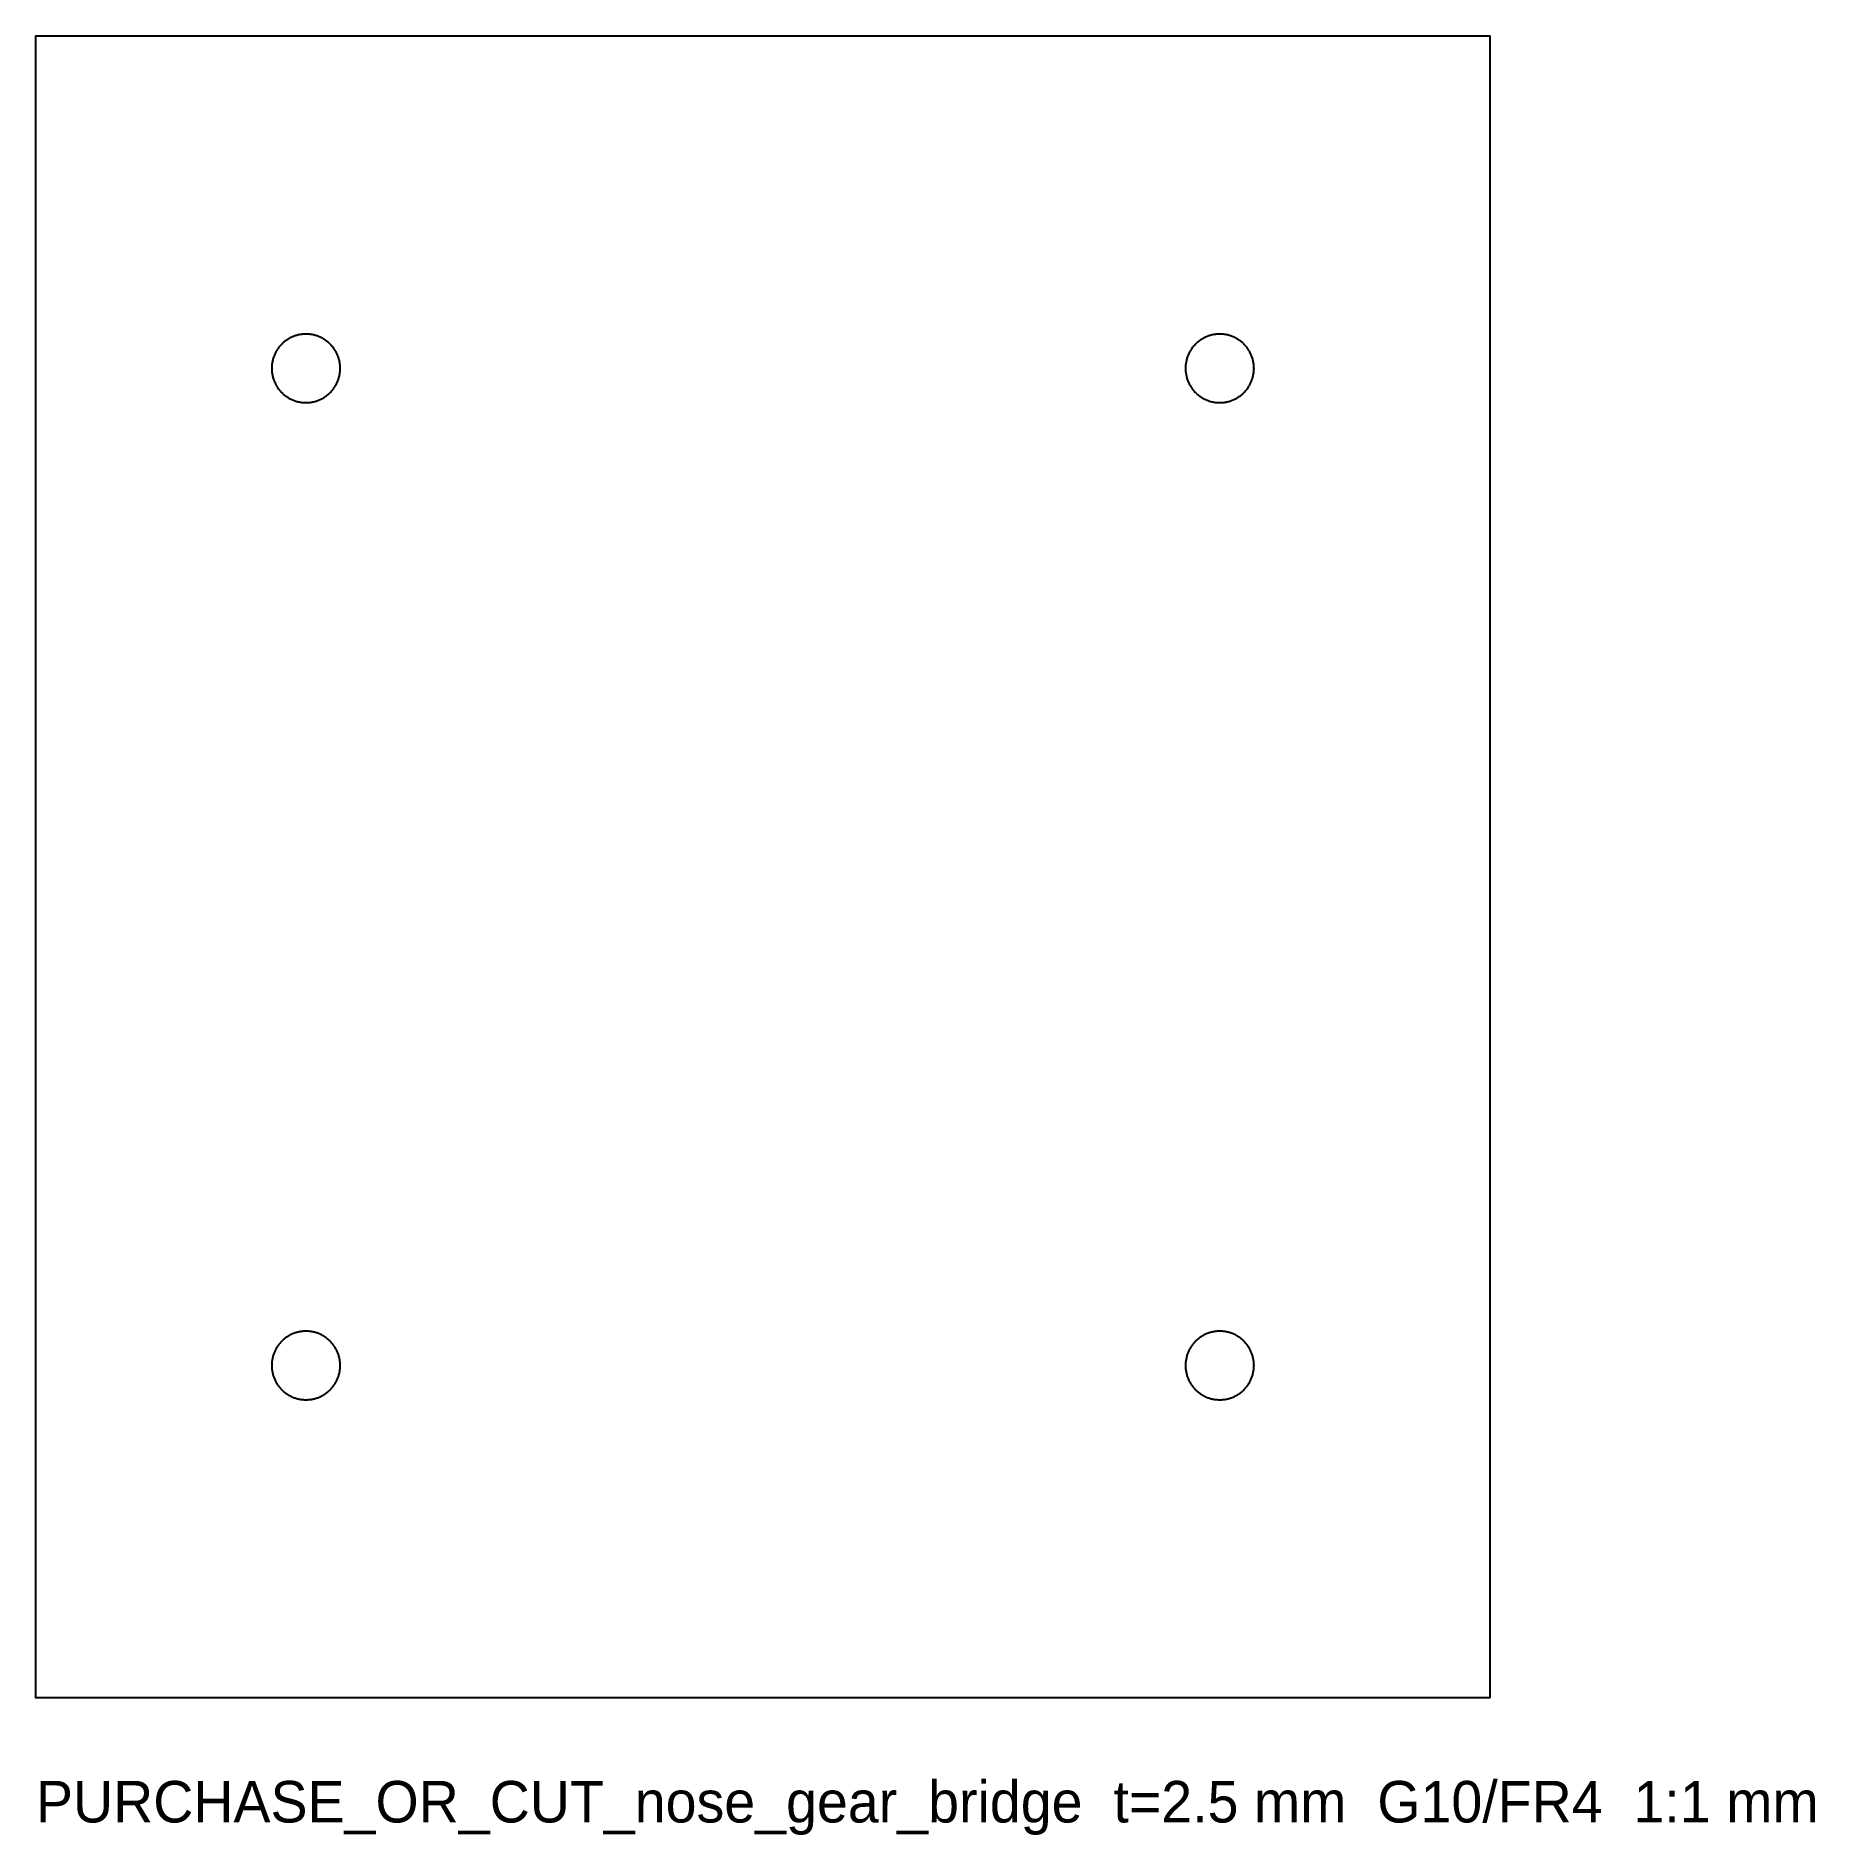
# Model space of a CAD drawing. Header units: metres. Extents: x 0 to 85.7, y -6.6 to 80.
import ezdxf

# ---------------------------------------------------------------- set-up
doc = ezdxf.new("R2010")
doc.units = ezdxf.units.M

msp = doc.modelspace()

# ---------------------------------------------------------------- linework, layer by layer
for points in [[(0, 40), (0, 80), (35, 80), (70, 80), (70, 40), (70, 0), (35, 0), (0, 0), (0, 40)], [(14.61728, 63.67306), (14.624425, 63.71357), (14.63157, 63.75408), (14.636685, 63.794895), (14.6418, 63.83571), (14.644875, 63.87673), (14.64795, 63.91775), (14.648975, 63.958875), (14.65, 64), (14.648975, 64.041125), (14.64795, 64.08225), (14.644875, 64.12327), (14.6418, 64.16429), (14.636685, 64.205105), (14.63157, 64.24592), (14.624425, 64.28643), (14.61728, 64.32694), (14.60813, 64.367045), (14.59898, 64.40715), (14.58784, 64.44675), (14.5767, 64.48635), (14.563595, 64.52534), (14.55049, 64.56433), (14.535465, 64.602625), (14.52044, 64.64092), (14.50352, 64.678415), (14.4866, 64.71591), (14.467835, 64.752515), (14.44907, 64.78912), (14.4285, 64.824745), (14.40793, 64.86037), (14.38561, 64.894925), (14.36329, 64.92948), (14.33928, 64.96288), (14.31527, 64.99628), (14.28962, 65.02844), (14.26397, 65.0606), (14.236755, 65.091445), (14.20954, 65.12229), (14.180815, 65.151735), (14.15209, 65.18118), (14.121935, 65.20916), (14.09178, 65.23714), (14.06027, 65.26358), (14.02876, 65.29002), (13.99597, 65.31486), (13.96318, 65.3397), (13.92919, 65.36287), (13.8952, 65.38604), (13.8601, 65.40749), (13.825, 65.42894), (13.788875, 65.448615), (13.75275, 65.46829), (13.715685, 65.486135), (13.67862, 65.50398), (13.640715, 65.51996), (13.60281, 65.53594), (13.564155, 65.55001), (13.5255, 65.56408), (13.486195, 65.576205), (13.44689, 65.58833), (13.407025, 65.59848), (13.36716, 65.60863), (13.32684, 65.61678), (13.28652, 65.62493), (13.245845, 65.63106), (13.20517, 65.63719), (13.164235, 65.64129), (13.1233, 65.64539), (13.08222, 65.64744), (13.04114, 65.64949), (13, 65.64949), (12.95886, 65.64949), (12.91778, 65.64744), (12.8767, 65.64539), (12.835765, 65.64129), (12.79483, 65.63719), (12.754155, 65.63106), (12.71348, 65.62493), (12.67316, 65.61678), (12.63284, 65.60863), (12.592975, 65.59848), (12.55311, 65.58833), (12.513805, 65.576205), (12.4745, 65.56408), (12.435845, 65.55001), (12.39719, 65.53594), (12.359285, 65.51996), (12.32138, 65.50398), (12.284315, 65.486135), (12.24725, 65.46829), (12.211125, 65.448615), (12.175, 65.42894), (12.1399, 65.40749), (12.1048, 65.38604), (12.07081, 65.36287), (12.03682, 65.3397), (12.00403, 65.31486), (11.97124, 65.29002), (11.93973, 65.26358), (11.90822, 65.23714), (11.878065, 65.20916), (11.84791, 65.18118), (11.819185, 65.151735), (11.79046, 65.12229), (11.763245, 65.091445), (11.73603, 65.0606), (11.71038, 65.02844), (11.68473, 64.99628), (11.66072, 64.96288), (11.63671, 64.92948), (11.61439, 64.894925), (11.59207, 64.86037), (11.5715, 64.824745), (11.55093, 64.78912), (11.532165, 64.752515), (11.5134, 64.71591), (11.49648, 64.678415), (11.47956, 64.64092), (11.464535, 64.602625), (11.44951, 64.56433), (11.436405, 64.52534), (11.4233, 64.48635), (11.41216, 64.44675), (11.40102, 64.40715), (11.39187, 64.367045), (11.38272, 64.32694), (11.375575, 64.28643), (11.36843, 64.24592), (11.363315, 64.205105), (11.3582, 64.16429), (11.355125, 64.12327), (11.35205, 64.08225), (11.351025, 64.041125), (11.35, 64), (11.351025, 63.958875), (11.35205, 63.91775), (11.355125, 63.87673), (11.3582, 63.83571), (11.363315, 63.794895), (11.36843, 63.75408), (11.375575, 63.71357), (11.38272, 63.67306), (11.39187, 63.632955), (11.40102, 63.59285), (11.41216, 63.55325), (11.4233, 63.51365), (11.436405, 63.47466), (11.44951, 63.43567), (11.464535, 63.397375), (11.47956, 63.35908), (11.49648, 63.321585), (11.5134, 63.28409), (11.532165, 63.247485), (11.55093, 63.21088), (11.5715, 63.175255), (11.59207, 63.13963), (11.61439, 63.105075), (11.63671, 63.07052), (11.66072, 63.03712), (11.68473, 63.00372), (11.71038, 62.97156), (11.73603, 62.9394), (11.763245, 62.908555), (11.79046, 62.87771), (11.819185, 62.848265), (11.84791, 62.81882), (11.878065, 62.79084), (11.90822, 62.76286), (11.93973, 62.73642), (11.97124, 62.70998), (12.00403, 62.68514), (12.03682, 62.6603), (12.07081, 62.63713), (12.1048, 62.61396), (12.1399, 62.59251), (12.175, 62.57106), (12.211125, 62.551385), (12.24725, 62.53171), (12.284315, 62.513865), (12.32138, 62.49602), (12.359285, 62.48004), (12.39719, 62.46406), (12.435845, 62.44999), (12.4745, 62.43592), (12.513805, 62.423795), (12.55311, 62.41167), (12.592975, 62.40152), (12.63284, 62.39137), (12.67316, 62.38322), (12.71348, 62.37507), (12.754155, 62.36894), (12.79483, 62.36281), (12.835765, 62.35871), (12.8767, 62.35461), (12.91778, 62.35256), (12.95886, 62.35051), (13, 62.35051), (13.04114, 62.35051), (13.08222, 62.35256), (13.1233, 62.35461), (13.164235, 62.35871), (13.20517, 62.36281), (13.245845, 62.36894), (13.28652, 62.37507), (13.32684, 62.38322), (13.36716, 62.39137), (13.407025, 62.40152), (13.44689, 62.41167), (13.486195, 62.423795), (13.5255, 62.43592), (13.564155, 62.44999), (13.60281, 62.46406), (13.640715, 62.48004), (13.67862, 62.49602), (13.715685, 62.513865), (13.75275, 62.53171), (13.788875, 62.551385), (13.825, 62.57106), (13.8601, 62.59251), (13.8952, 62.61396), (13.92919, 62.63713), (13.96318, 62.6603), (13.99597, 62.68514), (14.02876, 62.70998), (14.06027, 62.73642), (14.09178, 62.76286), (14.121935, 62.79084), (14.15209, 62.81882), (14.180815, 62.848265), (14.20954, 62.87771), (14.236755, 62.908555), (14.26397, 62.9394), (14.28962, 62.97156), (14.31527, 63.00372), (14.33928, 63.03712), (14.36329, 63.07052), (14.38561, 63.105075), (14.40793, 63.13963), (14.4285, 63.175255), (14.44907, 63.21088), (14.467835, 63.247485), (14.4866, 63.28409), (14.50352, 63.321585), (14.52044, 63.35908), (14.535465, 63.397375), (14.55049, 63.43567), (14.563595, 63.47466), (14.5767, 63.51365), (14.58784, 63.55325), (14.59898, 63.59285), (14.60813, 63.632955), (14.61728, 63.67306)], [(58.63157, 63.75408), (58.636685, 63.794895), (58.6418, 63.83571), (58.644875, 63.87673), (58.64795, 63.91775), (58.648975, 63.958875), (58.65, 64), (58.648975, 64.041125), (58.64795, 64.08225), (58.644875, 64.12327), (58.6418, 64.16429), (58.636685, 64.205105), (58.63157, 64.24592), (58.624425, 64.28643), (58.61728, 64.32694), (58.60813, 64.367045), (58.59898, 64.40715), (58.58784, 64.44675), (58.5767, 64.48635), (58.563595, 64.52534), (58.55049, 64.56433), (58.535465, 64.602625), (58.52044, 64.64092), (58.50352, 64.678415), (58.4866, 64.71591), (58.467835, 64.752515), (58.44907, 64.78912), (58.4285, 64.824745), (58.40793, 64.86037), (58.38561, 64.894925), (58.36329, 64.92948), (58.33928, 64.96288), (58.31527, 64.99628), (58.28962, 65.02844), (58.26397, 65.0606), (58.236755, 65.091445), (58.20954, 65.12229), (58.180815, 65.151735), (58.15209, 65.18118), (58.121935, 65.20916), (58.09178, 65.23714), (58.06027, 65.26358), (58.02876, 65.29002), (57.99597, 65.31486), (57.96318, 65.3397), (57.92919, 65.36287), (57.8952, 65.38604), (57.8601, 65.40749), (57.825, 65.42894), (57.788875, 65.448615), (57.75275, 65.46829), (57.715685, 65.486135), (57.67862, 65.50398), (57.640715, 65.51996), (57.60281, 65.53594), (57.564155, 65.55001), (57.5255, 65.56408), (57.486195, 65.576205), (57.44689, 65.58833), (57.407025, 65.59848), (57.36716, 65.60863), (57.32684, 65.61678), (57.28652, 65.62493), (57.245845, 65.63106), (57.20517, 65.63719), (57.164235, 65.64129), (57.1233, 65.64539), (57.08222, 65.64744), (57.04114, 65.64949), (57, 65.64949), (56.95886, 65.64949), (56.91778, 65.64744), (56.8767, 65.64539), (56.835765, 65.64129), (56.79483, 65.63719), (56.754155, 65.63106), (56.71348, 65.62493), (56.67316, 65.61678), (56.63284, 65.60863), (56.592975, 65.59848), (56.55311, 65.58833), (56.513805, 65.576205), (56.4745, 65.56408), (56.435845, 65.55001), (56.39719, 65.53594), (56.359285, 65.51996), (56.32138, 65.50398), (56.284315, 65.486135), (56.24725, 65.46829), (56.211125, 65.448615), (56.175, 65.42894), (56.1399, 65.40749), (56.1048, 65.38604), (56.07081, 65.36287), (56.03682, 65.3397), (56.00403, 65.31486), (55.97124, 65.29002), (55.93973, 65.26358), (55.90822, 65.23714), (55.878065, 65.20916), (55.84791, 65.18118), (55.819185, 65.151735), (55.79046, 65.12229), (55.763245, 65.091445), (55.73603, 65.0606), (55.71038, 65.02844), (55.68473, 64.99628), (55.66072, 64.96288), (55.63671, 64.92948), (55.61439, 64.894925), (55.59207, 64.86037), (55.5715, 64.824745), (55.55093, 64.78912), (55.532165, 64.752515), (55.5134, 64.71591), (55.49648, 64.678415), (55.47956, 64.64092), (55.464535, 64.602625), (55.44951, 64.56433), (55.436405, 64.52534), (55.4233, 64.48635), (55.41216, 64.44675), (55.40102, 64.40715), (55.39187, 64.367045), (55.38272, 64.32694), (55.375575, 64.28643), (55.36843, 64.24592), (55.363315, 64.205105), (55.3582, 64.16429), (55.355125, 64.12327), (55.35205, 64.08225), (55.351025, 64.041125), (55.35, 64), (55.351025, 63.958875), (55.35205, 63.91775), (55.355125, 63.87673), (55.3582, 63.83571), (55.363315, 63.794895), (55.36843, 63.75408), (55.375575, 63.71357), (55.38272, 63.67306), (55.39187, 63.632955), (55.40102, 63.59285), (55.41216, 63.55325), (55.4233, 63.51365), (55.436405, 63.47466), (55.44951, 63.43567), (55.464535, 63.397375), (55.47956, 63.35908), (55.49648, 63.321585), (55.5134, 63.28409), (55.532165, 63.247485), (55.55093, 63.21088), (55.5715, 63.175255), (55.59207, 63.13963), (55.61439, 63.105075), (55.63671, 63.07052), (55.66072, 63.03712), (55.68473, 63.00372), (55.71038, 62.97156), (55.73603, 62.9394), (55.763245, 62.908555), (55.79046, 62.87771), (55.819185, 62.848265), (55.84791, 62.81882), (55.878065, 62.79084), (55.90822, 62.76286), (55.93973, 62.73642), (55.97124, 62.70998), (56.00403, 62.68514), (56.03682, 62.6603), (56.07081, 62.63713), (56.1048, 62.61396), (56.1399, 62.59251), (56.175, 62.57106), (56.211125, 62.551385), (56.24725, 62.53171), (56.284315, 62.513865), (56.32138, 62.49602), (56.359285, 62.48004), (56.39719, 62.46406), (56.435845, 62.44999), (56.4745, 62.43592), (56.513805, 62.423795), (56.55311, 62.41167), (56.592975, 62.40152), (56.63284, 62.39137), (56.67316, 62.38322), (56.71348, 62.37507), (56.754155, 62.36894), (56.79483, 62.36281), (56.835765, 62.35871), (56.8767, 62.35461), (56.91778, 62.35256), (56.95886, 62.35051), (57, 62.35051), (57.04114, 62.35051), (57.08222, 62.35256), (57.1233, 62.35461), (57.164235, 62.35871), (57.20517, 62.36281), (57.245845, 62.36894), (57.28652, 62.37507), (57.32684, 62.38322), (57.36716, 62.39137), (57.407025, 62.40152), (57.44689, 62.41167), (57.486195, 62.423795), (57.5255, 62.43592), (57.564155, 62.44999), (57.60281, 62.46406), (57.640715, 62.48004), (57.67862, 62.49602), (57.715685, 62.513865), (57.75275, 62.53171), (57.788875, 62.551385), (57.825, 62.57106), (57.8601, 62.59251), (57.8952, 62.61396), (57.92919, 62.63713), (57.96318, 62.6603), (57.99597, 62.68514), (58.02876, 62.70998), (58.06027, 62.73642), (58.09178, 62.76286), (58.121935, 62.79084), (58.15209, 62.81882), (58.180815, 62.848265), (58.20954, 62.87771), (58.236755, 62.908555), (58.26397, 62.9394), (58.28962, 62.97156), (58.31527, 63.00372), (58.33928, 63.03712), (58.36329, 63.07052), (58.38561, 63.105075), (58.40793, 63.13963), (58.4285, 63.175255), (58.44907, 63.21088), (58.467835, 63.247485), (58.4866, 63.28409), (58.50352, 63.321585), (58.52044, 63.35908), (58.535465, 63.397375), (58.55049, 63.43567), (58.563595, 63.47466), (58.5767, 63.51365), (58.58784, 63.55325), (58.59898, 63.59285), (58.60813, 63.632955), (58.61728, 63.67306), (58.624425, 63.71357), (58.63157, 63.75408)], [(14.624425, 15.71357), (14.63157, 15.75408), (14.636685, 15.794895), (14.6418, 15.83571), (14.644875, 15.87673), (14.64795, 15.91775), (14.648975, 15.958875), (14.65, 16), (14.648975, 16.041125), (14.64795, 16.08225), (14.644875, 16.12327), (14.6418, 16.16429), (14.636685, 16.205105), (14.63157, 16.24592), (14.624425, 16.28643), (14.61728, 16.32694), (14.60813, 16.367045), (14.59898, 16.40715), (14.58784, 16.44675), (14.5767, 16.48635), (14.563595, 16.52534), (14.55049, 16.56433), (14.535465, 16.602625), (14.52044, 16.64092), (14.50352, 16.678415), (14.4866, 16.71591), (14.467835, 16.752515), (14.44907, 16.78912), (14.4285, 16.824745), (14.40793, 16.86037), (14.38561, 16.894925), (14.36329, 16.92948), (14.33928, 16.96288), (14.31527, 16.99628), (14.28962, 17.02844), (14.26397, 17.0606), (14.236755, 17.091445), (14.20954, 17.12229), (14.180815, 17.151735), (14.15209, 17.18118), (14.121935, 17.20916), (14.09178, 17.23714), (14.06027, 17.26358), (14.02876, 17.29002), (13.99597, 17.31486), (13.96318, 17.3397), (13.92919, 17.36287), (13.8952, 17.38604), (13.8601, 17.40749), (13.825, 17.42894), (13.788875, 17.448615), (13.75275, 17.46829), (13.715685, 17.486135), (13.67862, 17.50398), (13.640715, 17.51996), (13.60281, 17.53594), (13.564155, 17.55001), (13.5255, 17.56408), (13.486195, 17.576205), (13.44689, 17.58833), (13.407025, 17.59848), (13.36716, 17.60863), (13.32684, 17.61678), (13.28652, 17.62493), (13.245845, 17.63106), (13.20517, 17.63719), (13.164235, 17.64129), (13.1233, 17.64539), (13.08222, 17.64744), (13.04114, 17.64949), (13, 17.64949), (12.95886, 17.64949), (12.91778, 17.64744), (12.8767, 17.64539), (12.835765, 17.64129), (12.79483, 17.63719), (12.754155, 17.63106), (12.71348, 17.62493), (12.67316, 17.61678), (12.63284, 17.60863), (12.592975, 17.59848), (12.55311, 17.58833), (12.513805, 17.576205), (12.4745, 17.56408), (12.435845, 17.55001), (12.39719, 17.53594), (12.359285, 17.51996), (12.32138, 17.50398), (12.284315, 17.486135), (12.24725, 17.46829), (12.211125, 17.448615), (12.175, 17.42894), (12.1399, 17.40749), (12.1048, 17.38604), (12.07081, 17.36287), (12.03682, 17.3397), (12.00403, 17.31486), (11.97124, 17.29002), (11.93973, 17.26358), (11.90822, 17.23714), (11.878065, 17.20916), (11.84791, 17.18118), (11.819185, 17.151735), (11.79046, 17.12229), (11.763245, 17.091445), (11.73603, 17.0606), (11.71038, 17.02844), (11.68473, 16.99628), (11.66072, 16.96288), (11.63671, 16.92948), (11.61439, 16.894925), (11.59207, 16.86037), (11.5715, 16.824745), (11.55093, 16.78912), (11.532165, 16.752515), (11.5134, 16.71591), (11.49648, 16.678415), (11.47956, 16.64092), (11.464535, 16.602625), (11.44951, 16.56433), (11.436405, 16.52534), (11.4233, 16.48635), (11.41216, 16.44675), (11.40102, 16.40715), (11.39187, 16.367045), (11.38272, 16.32694), (11.375575, 16.28643), (11.36843, 16.24592), (11.363315, 16.205105), (11.3582, 16.16429), (11.355125, 16.12327), (11.35205, 16.08225), (11.351025, 16.041125), (11.35, 16), (11.351025, 15.958875), (11.35205, 15.91775), (11.355125, 15.87673), (11.3582, 15.83571), (11.363315, 15.794895), (11.36843, 15.75408), (11.375575, 15.71357), (11.38272, 15.67306), (11.39187, 15.632955), (11.40102, 15.59285), (11.41216, 15.55325), (11.4233, 15.51365), (11.436405, 15.47466), (11.44951, 15.43567), (11.464535, 15.397375), (11.47956, 15.35908), (11.49648, 15.321585), (11.5134, 15.28409), (11.532165, 15.247485), (11.55093, 15.21088), (11.5715, 15.175255), (11.59207, 15.13963), (11.61439, 15.105075), (11.63671, 15.07052), (11.66072, 15.03712), (11.68473, 15.00372), (11.71038, 14.97156), (11.73603, 14.9394), (11.763245, 14.908555), (11.79046, 14.87771), (11.819185, 14.848265), (11.84791, 14.81882), (11.878065, 14.79084), (11.90822, 14.76286), (11.93973, 14.73642), (11.97124, 14.70998), (12.00403, 14.68514), (12.03682, 14.6603), (12.07081, 14.63713), (12.1048, 14.61396), (12.1399, 14.59251), (12.175, 14.57106), (12.211125, 14.551385), (12.24725, 14.53171), (12.284315, 14.513865), (12.32138, 14.49602), (12.359285, 14.48004), (12.39719, 14.46406), (12.435845, 14.44999), (12.4745, 14.43592), (12.513805, 14.423795), (12.55311, 14.41167), (12.592975, 14.40152), (12.63284, 14.39137), (12.67316, 14.38322), (12.71348, 14.37507), (12.754155, 14.36894), (12.79483, 14.36281), (12.835765, 14.35871), (12.8767, 14.35461), (12.91778, 14.35256), (12.95886, 14.35051), (13, 14.35051), (13.04114, 14.35051), (13.08222, 14.35256), (13.1233, 14.35461), (13.164235, 14.35871), (13.20517, 14.36281), (13.245845, 14.36894), (13.28652, 14.37507), (13.32684, 14.38322), (13.36716, 14.39137), (13.407025, 14.40152), (13.44689, 14.41167), (13.486195, 14.423795), (13.5255, 14.43592), (13.564155, 14.44999), (13.60281, 14.46406), (13.640715, 14.48004), (13.67862, 14.49602), (13.715685, 14.513865), (13.75275, 14.53171), (13.788875, 14.551385), (13.825, 14.57106), (13.8601, 14.59251), (13.8952, 14.61396), (13.92919, 14.63713), (13.96318, 14.6603), (13.99597, 14.68514), (14.02876, 14.70998), (14.06027, 14.73642), (14.09178, 14.76286), (14.121935, 14.79084), (14.15209, 14.81882), (14.180815, 14.848265), (14.20954, 14.87771), (14.236755, 14.908555), (14.26397, 14.9394), (14.28962, 14.97156), (14.31527, 15.00372), (14.33928, 15.03712), (14.36329, 15.07052), (14.38561, 15.105075), (14.40793, 15.13963), (14.4285, 15.175255), (14.44907, 15.21088), (14.467835, 15.247485), (14.4866, 15.28409), (14.50352, 15.321585), (14.52044, 15.35908), (14.535465, 15.397375), (14.55049, 15.43567), (14.563595, 15.47466), (14.5767, 15.51365), (14.58784, 15.55325), (14.59898, 15.59285), (14.60813, 15.632955), (14.61728, 15.67306), (14.624425, 15.71357)], [(58.624425, 15.71357), (58.63157, 15.75408), (58.636685, 15.794895), (58.6418, 15.83571), (58.644875, 15.87673), (58.64795, 15.91775), (58.648975, 15.958875), (58.65, 16), (58.648975, 16.041125), (58.64795, 16.08225), (58.644875, 16.12327), (58.6418, 16.16429), (58.636685, 16.205105), (58.63157, 16.24592), (58.624425, 16.28643), (58.61728, 16.32694), (58.60813, 16.367045), (58.59898, 16.40715), (58.58784, 16.44675), (58.5767, 16.48635), (58.563595, 16.52534), (58.55049, 16.56433), (58.535465, 16.602625), (58.52044, 16.64092), (58.50352, 16.678415), (58.4866, 16.71591), (58.467835, 16.752515), (58.44907, 16.78912), (58.4285, 16.824745), (58.40793, 16.86037), (58.38561, 16.894925), (58.36329, 16.92948), (58.33928, 16.96288), (58.31527, 16.99628), (58.28962, 17.02844), (58.26397, 17.0606), (58.236755, 17.091445), (58.20954, 17.12229), (58.180815, 17.151735), (58.15209, 17.18118), (58.121935, 17.20916), (58.09178, 17.23714), (58.06027, 17.26358), (58.02876, 17.29002), (57.99597, 17.31486), (57.96318, 17.3397), (57.92919, 17.36287), (57.8952, 17.38604), (57.8601, 17.40749), (57.825, 17.42894), (57.788875, 17.448615), (57.75275, 17.46829), (57.715685, 17.486135), (57.67862, 17.50398), (57.640715, 17.51996), (57.60281, 17.53594), (57.564155, 17.55001), (57.5255, 17.56408), (57.486195, 17.576205), (57.44689, 17.58833), (57.407025, 17.59848), (57.36716, 17.60863), (57.32684, 17.61678), (57.28652, 17.62493), (57.245845, 17.63106), (57.20517, 17.63719), (57.164235, 17.64129), (57.1233, 17.64539), (57.08222, 17.64744), (57.04114, 17.64949), (57, 17.64949), (56.95886, 17.64949), (56.91778, 17.64744), (56.8767, 17.64539), (56.835765, 17.64129), (56.79483, 17.63719), (56.754155, 17.63106), (56.71348, 17.62493), (56.67316, 17.61678), (56.63284, 17.60863), (56.592975, 17.59848), (56.55311, 17.58833), (56.513805, 17.576205), (56.4745, 17.56408), (56.435845, 17.55001), (56.39719, 17.53594), (56.359285, 17.51996), (56.32138, 17.50398), (56.284315, 17.486135), (56.24725, 17.46829), (56.211125, 17.448615), (56.175, 17.42894), (56.1399, 17.40749), (56.1048, 17.38604), (56.07081, 17.36287), (56.03682, 17.3397), (56.00403, 17.31486), (55.97124, 17.29002), (55.93973, 17.26358), (55.90822, 17.23714), (55.878065, 17.20916), (55.84791, 17.18118), (55.819185, 17.151735), (55.79046, 17.12229), (55.763245, 17.091445), (55.73603, 17.0606), (55.71038, 17.02844), (55.68473, 16.99628), (55.66072, 16.96288), (55.63671, 16.92948), (55.61439, 16.894925), (55.59207, 16.86037), (55.5715, 16.824745), (55.55093, 16.78912), (55.532165, 16.752515), (55.5134, 16.71591), (55.49648, 16.678415), (55.47956, 16.64092), (55.464535, 16.602625), (55.44951, 16.56433), (55.436405, 16.52534), (55.4233, 16.48635), (55.41216, 16.44675), (55.40102, 16.40715), (55.39187, 16.367045), (55.38272, 16.32694), (55.375575, 16.28643), (55.36843, 16.24592), (55.363315, 16.205105), (55.3582, 16.16429), (55.355125, 16.12327), (55.35205, 16.08225), (55.351025, 16.041125), (55.35, 16), (55.351025, 15.958875), (55.35205, 15.91775), (55.355125, 15.87673), (55.3582, 15.83571), (55.363315, 15.794895), (55.36843, 15.75408), (55.375575, 15.71357), (55.38272, 15.67306), (55.39187, 15.632955), (55.40102, 15.59285), (55.41216, 15.55325), (55.4233, 15.51365), (55.436405, 15.47466), (55.44951, 15.43567), (55.464535, 15.397375), (55.47956, 15.35908), (55.49648, 15.321585), (55.5134, 15.28409), (55.532165, 15.247485), (55.55093, 15.21088), (55.5715, 15.175255), (55.59207, 15.13963), (55.61439, 15.105075), (55.63671, 15.07052), (55.66072, 15.03712), (55.68473, 15.00372), (55.71038, 14.97156), (55.73603, 14.9394), (55.763245, 14.908555), (55.79046, 14.87771), (55.819185, 14.848265), (55.84791, 14.81882), (55.878065, 14.79084), (55.90822, 14.76286), (55.93973, 14.73642), (55.97124, 14.70998), (56.00403, 14.68514), (56.03682, 14.6603), (56.07081, 14.63713), (56.1048, 14.61396), (56.1399, 14.59251), (56.175, 14.57106), (56.211125, 14.551385), (56.24725, 14.53171), (56.284315, 14.513865), (56.32138, 14.49602), (56.359285, 14.48004), (56.39719, 14.46406), (56.435845, 14.44999), (56.4745, 14.43592), (56.513805, 14.423795), (56.55311, 14.41167), (56.592975, 14.40152), (56.63284, 14.39137), (56.67316, 14.38322), (56.71348, 14.37507), (56.754155, 14.36894), (56.79483, 14.36281), (56.835765, 14.35871), (56.8767, 14.35461), (56.91778, 14.35256), (56.95886, 14.35051), (57, 14.35051), (57.04114, 14.35051), (57.08222, 14.35256), (57.1233, 14.35461), (57.164235, 14.35871), (57.20517, 14.36281), (57.245845, 14.36894), (57.28652, 14.37507), (57.32684, 14.38322), (57.36716, 14.39137), (57.407025, 14.40152), (57.44689, 14.41167), (57.486195, 14.423795), (57.5255, 14.43592), (57.564155, 14.44999), (57.60281, 14.46406), (57.640715, 14.48004), (57.67862, 14.49602), (57.715685, 14.513865), (57.75275, 14.53171), (57.788875, 14.551385), (57.825, 14.57106), (57.8601, 14.59251), (57.8952, 14.61396), (57.92919, 14.63713), (57.96318, 14.6603), (57.99597, 14.68514), (58.02876, 14.70998), (58.06027, 14.73642), (58.09178, 14.76286), (58.121935, 14.79084), (58.15209, 14.81882), (58.180815, 14.848265), (58.20954, 14.87771), (58.236755, 14.908555), (58.26397, 14.9394), (58.28962, 14.97156), (58.31527, 15.00372), (58.33928, 15.03712), (58.36329, 15.07052), (58.38561, 15.105075), (58.40793, 15.13963), (58.4285, 15.175255), (58.44907, 15.21088), (58.467835, 15.247485), (58.4866, 15.28409), (58.50352, 15.321585), (58.52044, 15.35908), (58.535465, 15.397375), (58.55049, 15.43567), (58.563595, 15.47466), (58.5767, 15.51365), (58.58784, 15.55325), (58.59898, 15.59285), (58.60813, 15.632955), (58.61728, 15.67306), (58.624425, 15.71357)]]:
    msp.add_lwpolyline(points, close=True)

# ---------------------------------------------------------------- texts
msp.add_text('PURCHASE_OR_CUT_nose_gear_bridge  t=2.5 mm  G10/FR4  1:1 mm', height=2).set_placement((0, -6))

doc.saveas('drawing.dxf')
